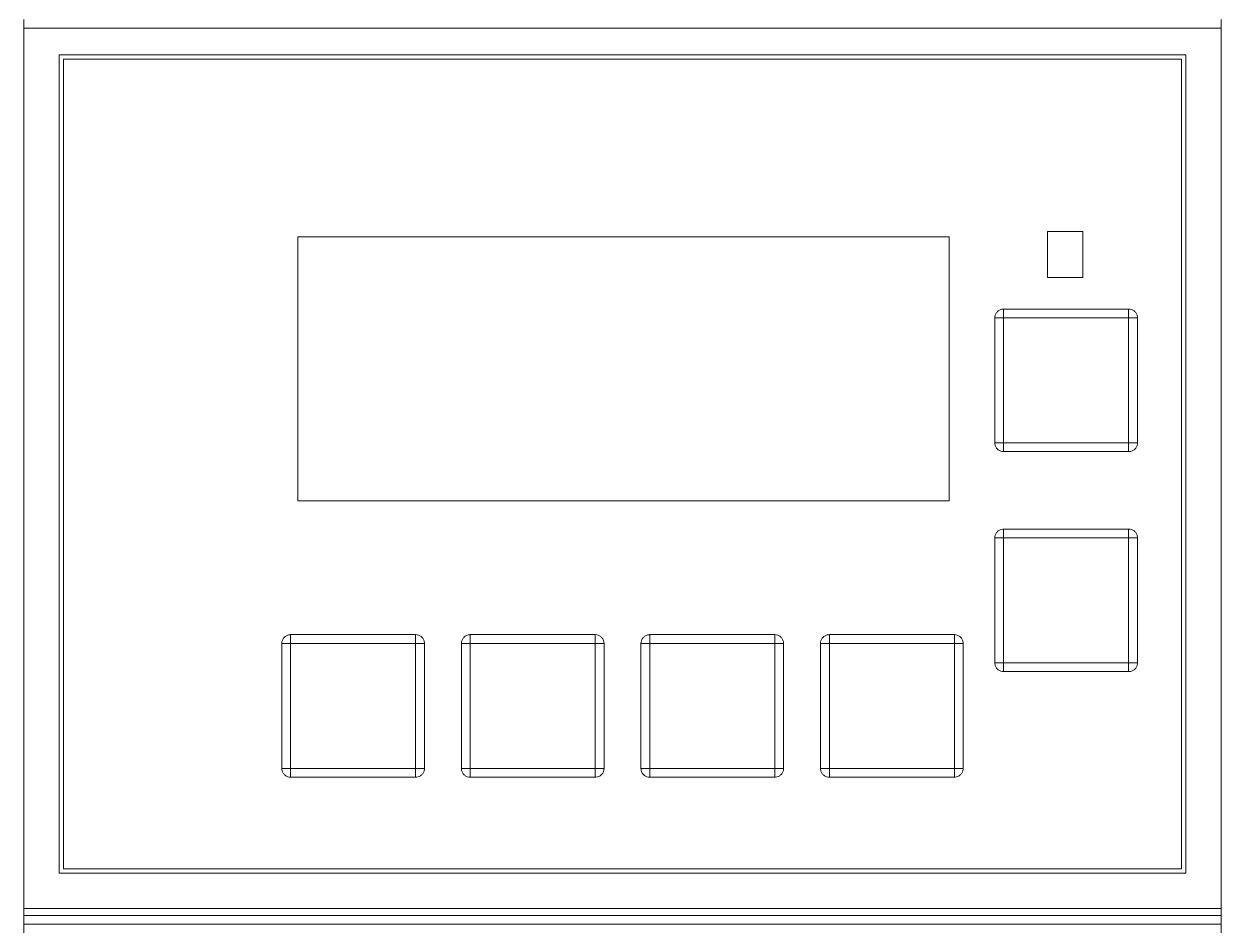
# Model space of a CAD drawing. Header units: millimetres. Extents: x 481 to 936, y 72 to 729.
# Drawn here: x 711.2 to 779.2, y 449.4 to 500.6 of the extents above; entities that cross this region are included whole.
import ezdxf

# ---------------------------------------------------------------- set-up
doc = ezdxf.new("R2010")
doc.units = ezdxf.units.MM

msp = doc.modelspace()

# ---------------------------------------------------------------- linework, layer by layer
at = {"color": 7, "linetype": 'Continuous', "lineweight": 15}
for p, q in [((711.199, 500.823), (711.199, 500.323)), ((779.199, 500.323), (779.199, 500.823)), ((779.199, 500.323), (711.199, 500.323)), ((711.199, 500.323), (711.199, 450.323)), ((779.199, 500.323), (779.199, 450.323)), ((713.199, 498.823), (777.199, 498.823)), ((713.199, 452.323), (713.199, 498.823)), ((713.449, 498.573), (713.449, 452.573)), ((776.949, 498.573), (713.449, 498.573)), ((776.949, 452.573), (776.949, 498.573)), ((777.199, 498.823), (777.199, 452.323)), ((726.749, 488.473), (726.749, 473.473)), ((763.749, 488.473), (726.749, 488.473)), ((763.749, 473.473), (763.749, 488.473)), ((769.349, 488.773), (769.349, 486.173)), ((771.349, 488.773), (769.349, 488.773)), ((771.349, 486.173), (771.349, 488.773)), ((769.349, 486.173), (771.349, 486.173)), ((766.849, 484.373), (766.849, 483.873)), ((766.849, 484.373), (773.949, 484.373)), ((773.949, 484.373), (773.949, 483.873)), ((766.349, 476.773), (766.349, 483.873)), ((766.349, 483.873), (766.849, 483.873)), ((766.849, 476.773), (766.849, 483.873)), ((766.849, 483.873), (773.949, 483.873)), ((774.449, 483.873), (773.949, 483.873)), ((773.949, 483.873), (773.949, 476.773)), ((774.449, 483.873), (774.449, 476.773)), ((766.349, 476.773), (766.849, 476.773)), ((773.949, 476.773), (766.849, 476.773)), ((766.849, 476.273), (766.849, 476.773)), ((774.449, 476.773), (773.949, 476.773)), ((773.949, 476.773), (773.949, 476.273)), ((773.949, 476.273), (766.849, 476.273)), ((726.749, 473.473), (763.749, 473.473)), ((766.349, 464.273), (766.349, 471.373)), ((766.349, 471.373), (766.849, 471.373)), ((766.849, 471.873), (766.849, 471.373)), ((766.849, 471.873), (773.949, 471.873)), ((766.849, 471.373), (773.949, 471.373)), ((766.849, 464.273), (766.849, 471.373)), ((773.949, 471.873), (773.949, 471.373)), ((773.949, 471.373), (773.949, 464.273)), ((774.449, 471.373), (773.949, 471.373)), ((774.449, 471.373), (774.449, 464.273)), ((726.349, 465.873), (726.349, 465.373)), ((726.349, 465.873), (733.449, 465.873)), ((733.449, 465.873), (733.449, 465.373)), ((736.549, 465.873), (736.549, 465.373)), ((736.549, 465.873), (743.649, 465.873)), ((743.649, 465.873), (743.649, 465.373)), ((746.749, 465.873), (746.749, 465.373)), ((746.749, 465.873), (753.849, 465.873)), ((753.849, 465.873), (753.849, 465.373)), ((756.949, 465.873), (756.949, 465.373)), ((756.949, 465.873), (764.049, 465.873)), ((764.049, 465.873), (764.049, 465.373)), ((725.849, 458.273), (725.849, 465.373)), ((725.849, 465.373), (726.349, 465.373)), ((726.349, 458.273), (726.349, 465.373)), ((726.349, 465.373), (733.449, 465.373)), ((733.949, 465.373), (733.449, 465.373)), ((733.449, 465.373), (733.449, 458.273)), ((733.949, 465.373), (733.949, 458.273)), ((736.049, 458.273), (736.049, 465.373)), ((736.049, 465.373), (736.549, 465.373)), ((736.549, 465.373), (743.649, 465.373)), ((736.549, 458.273), (736.549, 465.373)), ((744.149, 465.373), (743.649, 465.373)), ((743.649, 465.373), (743.649, 458.273)), ((744.149, 465.373), (744.149, 458.273)), ((746.249, 458.273), (746.249, 465.373)), ((746.249, 465.373), (746.749, 465.373)), ((746.749, 465.373), (753.849, 465.373)), ((746.749, 458.273), (746.749, 465.373)), ((754.349, 465.373), (753.849, 465.373)), ((753.849, 465.373), (753.849, 458.273)), ((754.349, 465.373), (754.349, 458.273)), ((756.449, 458.273), (756.449, 465.373)), ((756.449, 465.373), (756.949, 465.373)), ((756.949, 458.273), (756.949, 465.373)), ((756.949, 465.373), (764.049, 465.373)), ((764.549, 465.373), (764.049, 465.373)), ((764.049, 465.373), (764.049, 458.273)), ((764.549, 465.373), (764.549, 458.273)), ((766.349, 464.273), (766.849, 464.273)), ((773.949, 464.273), (766.849, 464.273)), ((766.849, 463.773), (766.849, 464.273)), ((773.949, 463.773), (766.849, 463.773)), ((773.949, 464.273), (773.949, 463.773)), ((774.449, 464.273), (773.949, 464.273)), ((725.849, 458.273), (726.349, 458.273)), ((726.349, 457.773), (726.349, 458.273)), ((733.449, 458.273), (726.349, 458.273)), ((733.449, 457.773), (726.349, 457.773)), ((733.449, 458.273), (733.449, 457.773)), ((733.949, 458.273), (733.449, 458.273)), ((736.049, 458.273), (736.549, 458.273)), ((736.549, 457.773), (736.549, 458.273)), ((743.649, 458.273), (736.549, 458.273)), ((743.649, 457.773), (736.549, 457.773)), ((744.149, 458.273), (743.649, 458.273)), ((743.649, 458.273), (743.649, 457.773)), ((746.249, 458.273), (746.749, 458.273)), ((746.749, 457.773), (746.749, 458.273)), ((753.849, 458.273), (746.749, 458.273)), ((753.849, 457.773), (746.749, 457.773)), ((753.849, 458.273), (753.849, 457.773)), ((754.349, 458.273), (753.849, 458.273)), ((756.449, 458.273), (756.949, 458.273)), ((764.049, 458.273), (756.949, 458.273)), ((756.949, 457.773), (756.949, 458.273)), ((764.049, 457.773), (756.949, 457.773)), ((764.549, 458.273), (764.049, 458.273)), ((764.049, 458.273), (764.049, 457.773)), ((777.199, 452.323), (713.199, 452.323)), ((713.449, 452.573), (776.949, 452.573)), ((779.199, 450.323), (711.199, 450.323)), ((711.199, 450.323), (711.199, 449.923)), ((779.199, 450.323), (779.199, 449.923)), ((711.199, 449.923), (779.199, 449.923)), ((711.199, 449.923), (711.199, 449.423)), ((779.199, 449.423), (779.199, 449.923)), ((779.199, 449.423), (711.199, 449.423)), ((711.199, 449.423), (711.199, 394.623)), ((779.199, 449.423), (779.199, 394.623))]:
    msp.add_line(p, q, dxfattribs=at)
for points, knots in [([(766.349, 483.873), (766.349, 483.873), (766.349, 483.873), (766.349, 483.873), (766.349, 483.875), (766.349, 483.88), (766.349, 483.903), (766.356, 483.98), (766.395, 484.105), (766.498, 484.242), (766.64, 484.337), (766.765, 484.371), (766.835, 484.372), (766.849, 484.373)], [0, 0, 0, 0, 0.000128, 0.000384, 0.001406, 0.005498, 0.021864, 0.087409, 0.302051, 0.516692, 0.731334, 0.945976, 1, 1, 1, 1]), ([(773.949, 484.373), (774.005, 484.367), (774.117, 484.356), (774.267, 484.27), (774.381, 484.143), (774.439, 484.003), (774.449, 483.91), (774.449, 483.873), (774.449, 483.873)], [0, 0, 0, 0, 0.214694, 0.429387, 0.644081, 0.858775, 0.999872, 1, 1, 1, 1]), ([(766.849, 476.273), (766.793, 476.278), (766.68, 476.289), (766.53, 476.376), (766.417, 476.502), (766.359, 476.643), (766.349, 476.736), (766.349, 476.773), (766.349, 476.773)], [0, 0, 0, 0, 0.214694, 0.429387, 0.644081, 0.858775, 0.999872, 1, 1, 1, 1]), ([(774.449, 476.773), (774.449, 476.773), (774.449, 476.773), (774.449, 476.772), (774.449, 476.771), (774.449, 476.765), (774.448, 476.743), (774.442, 476.666), (774.402, 476.54), (774.3, 476.403), (774.158, 476.308), (774.033, 476.275), (773.963, 476.273), (773.949, 476.273)], [0, 0, 0, 0, 0.000128, 0.000384, 0.001406, 0.005498, 0.021864, 0.087409, 0.302051, 0.516692, 0.731334, 0.945976, 1, 1, 1, 1]), ([(766.349, 471.373), (766.349, 471.373), (766.349, 471.373), (766.349, 471.373), (766.349, 471.375), (766.349, 471.38), (766.349, 471.403), (766.356, 471.48), (766.395, 471.605), (766.498, 471.742), (766.64, 471.837), (766.765, 471.871), (766.835, 471.872), (766.849, 471.873)], [0, 0, 0, 0, 0.0001278, 0.0003835, 0.0014063, 0.0054976, 0.0218637, 0.087409, 0.3020506, 0.5166923, 0.7313339, 0.9459755, 1, 1, 1, 1]), ([(773.949, 471.873), (774.005, 471.867), (774.117, 471.856), (774.267, 471.77), (774.381, 471.643), (774.439, 471.503), (774.449, 471.41), (774.449, 471.373), (774.449, 471.373)], [0, 0, 0, 0, 0.214694, 0.429387, 0.644081, 0.858775, 0.999872, 1, 1, 1, 1]), ([(725.849, 465.373), (725.849, 465.373), (725.849, 465.373), (725.849, 465.373), (725.849, 465.375), (725.849, 465.38), (725.849, 465.403), (725.856, 465.48), (725.895, 465.605), (725.998, 465.742), (726.14, 465.837), (726.265, 465.871), (726.335, 465.872), (726.349, 465.873)], [0, 0, 0, 0, 0.0001278, 0.0003835, 0.0014063, 0.0054976, 0.0218637, 0.087409, 0.3020506, 0.5166923, 0.7313339, 0.9459755, 1, 1, 1, 1]), ([(733.449, 465.873), (733.505, 465.867), (733.617, 465.856), (733.767, 465.77), (733.881, 465.643), (733.939, 465.503), (733.949, 465.41), (733.949, 465.373), (733.949, 465.373)], [0, 0, 0, 0, 0.214694, 0.429387, 0.644081, 0.858775, 0.999872, 1, 1, 1, 1]), ([(736.049, 465.373), (736.049, 465.373), (736.049, 465.373), (736.049, 465.373), (736.049, 465.375), (736.049, 465.38), (736.049, 465.403), (736.056, 465.48), (736.095, 465.605), (736.198, 465.742), (736.34, 465.837), (736.465, 465.871), (736.535, 465.872), (736.549, 465.873)], [0, 0, 0, 0, 0.000128, 0.000384, 0.001406, 0.005498, 0.021864, 0.087409, 0.302051, 0.516692, 0.731334, 0.945976, 1, 1, 1, 1]), ([(743.649, 465.873), (743.705, 465.867), (743.817, 465.856), (743.967, 465.77), (744.081, 465.643), (744.139, 465.503), (744.149, 465.41), (744.149, 465.373), (744.149, 465.373)], [0, 0, 0, 0, 0.214694, 0.429387, 0.644081, 0.858775, 0.999872, 1, 1, 1, 1]), ([(746.249, 465.373), (746.249, 465.373), (746.249, 465.373), (746.249, 465.373), (746.249, 465.375), (746.249, 465.38), (746.249, 465.403), (746.256, 465.48), (746.295, 465.605), (746.398, 465.742), (746.54, 465.837), (746.665, 465.871), (746.735, 465.872), (746.749, 465.873)], [0, 0, 0, 0, 0.000128, 0.000384, 0.001406, 0.005498, 0.021864, 0.087409, 0.302051, 0.516692, 0.731334, 0.945976, 1, 1, 1, 1]), ([(753.849, 465.873), (753.905, 465.867), (754.017, 465.856), (754.167, 465.77), (754.281, 465.643), (754.339, 465.503), (754.349, 465.41), (754.349, 465.373), (754.349, 465.373)], [0, 0, 0, 0, 0.2146937, 0.4293874, 0.6440811, 0.8587748, 0.9998721, 1, 1, 1, 1]), ([(756.449, 465.373), (756.449, 465.373), (756.449, 465.373), (756.449, 465.373), (756.449, 465.375), (756.449, 465.38), (756.449, 465.403), (756.456, 465.48), (756.495, 465.605), (756.598, 465.742), (756.74, 465.837), (756.865, 465.871), (756.935, 465.872), (756.949, 465.873)], [0, 0, 0, 0, 0.000128, 0.000384, 0.001406, 0.005498, 0.021864, 0.087409, 0.302051, 0.516692, 0.731334, 0.945976, 1, 1, 1, 1]), ([(764.049, 465.873), (764.105, 465.867), (764.217, 465.856), (764.367, 465.77), (764.481, 465.643), (764.539, 465.503), (764.549, 465.41), (764.549, 465.373), (764.549, 465.373)], [0, 0, 0, 0, 0.214694, 0.429387, 0.644081, 0.858775, 0.999872, 1, 1, 1, 1]), ([(766.849, 463.773), (766.793, 463.778), (766.68, 463.789), (766.53, 463.876), (766.417, 464.002), (766.359, 464.143), (766.349, 464.236), (766.349, 464.273), (766.349, 464.273)], [0, 0, 0, 0, 0.2146937, 0.4293874, 0.6440811, 0.8587748, 0.9998721, 1, 1, 1, 1]), ([(774.449, 464.273), (774.449, 464.273), (774.449, 464.273), (774.449, 464.272), (774.449, 464.271), (774.449, 464.265), (774.448, 464.243), (774.442, 464.166), (774.402, 464.04), (774.3, 463.903), (774.158, 463.808), (774.033, 463.775), (773.963, 463.773), (773.949, 463.773)], [0, 0, 0, 0, 0.000128, 0.000384, 0.001406, 0.005498, 0.021864, 0.087409, 0.302051, 0.516692, 0.731334, 0.945976, 1, 1, 1, 1]), ([(726.349, 457.773), (726.293, 457.778), (726.18, 457.789), (726.03, 457.876), (725.917, 458.002), (725.859, 458.143), (725.849, 458.236), (725.849, 458.273), (725.849, 458.273)], [0, 0, 0, 0, 0.214694, 0.429387, 0.644081, 0.858775, 0.999872, 1, 1, 1, 1]), ([(733.949, 458.273), (733.949, 458.273), (733.949, 458.273), (733.949, 458.272), (733.949, 458.271), (733.949, 458.265), (733.948, 458.243), (733.942, 458.166), (733.902, 458.04), (733.8, 457.903), (733.658, 457.808), (733.533, 457.775), (733.463, 457.773), (733.449, 457.773)], [0, 0, 0, 0, 0.0001278, 0.0003835, 0.0014063, 0.0054976, 0.0218637, 0.087409, 0.3020506, 0.5166923, 0.7313339, 0.9459755, 1, 1, 1, 1]), ([(736.549, 457.773), (736.493, 457.778), (736.38, 457.789), (736.23, 457.876), (736.117, 458.002), (736.059, 458.143), (736.049, 458.236), (736.049, 458.273), (736.049, 458.273)], [0, 0, 0, 0, 0.2146937, 0.4293874, 0.6440811, 0.8587748, 0.9998721, 1, 1, 1, 1]), ([(744.149, 458.273), (744.149, 458.273), (744.149, 458.273), (744.149, 458.272), (744.149, 458.271), (744.149, 458.265), (744.148, 458.243), (744.142, 458.166), (744.102, 458.04), (744, 457.903), (743.858, 457.808), (743.733, 457.775), (743.663, 457.773), (743.649, 457.773)], [0, 0, 0, 0, 0.000128, 0.000384, 0.001406, 0.005498, 0.021864, 0.087409, 0.302051, 0.516692, 0.731334, 0.945976, 1, 1, 1, 1]), ([(746.749, 457.773), (746.693, 457.778), (746.58, 457.789), (746.43, 457.876), (746.317, 458.002), (746.259, 458.143), (746.249, 458.236), (746.249, 458.273), (746.249, 458.273)], [0, 0, 0, 0, 0.214694, 0.429387, 0.644081, 0.858775, 0.999872, 1, 1, 1, 1]), ([(754.349, 458.273), (754.349, 458.273), (754.349, 458.273), (754.349, 458.272), (754.349, 458.271), (754.349, 458.265), (754.348, 458.243), (754.342, 458.166), (754.302, 458.04), (754.2, 457.903), (754.058, 457.808), (753.933, 457.775), (753.863, 457.773), (753.849, 457.773)], [0, 0, 0, 0, 0.000128, 0.000384, 0.001406, 0.005498, 0.021864, 0.087409, 0.302051, 0.516692, 0.731334, 0.945976, 1, 1, 1, 1]), ([(756.949, 457.773), (756.893, 457.778), (756.78, 457.789), (756.63, 457.876), (756.517, 458.002), (756.459, 458.143), (756.449, 458.236), (756.449, 458.273), (756.449, 458.273)], [0, 0, 0, 0, 0.214694, 0.429387, 0.644081, 0.858775, 0.999872, 1, 1, 1, 1]), ([(764.549, 458.273), (764.549, 458.273), (764.549, 458.273), (764.549, 458.272), (764.549, 458.271), (764.549, 458.265), (764.548, 458.243), (764.542, 458.166), (764.502, 458.04), (764.4, 457.903), (764.258, 457.808), (764.133, 457.775), (764.063, 457.773), (764.049, 457.773)], [0, 0, 0, 0, 0.000128, 0.000384, 0.001406, 0.005498, 0.021864, 0.087409, 0.302051, 0.516692, 0.731334, 0.945976, 1, 1, 1, 1])]:
    msp.add_open_spline(points, degree=3, knots=knots, dxfattribs=at)

doc.saveas('drawing.dxf')
